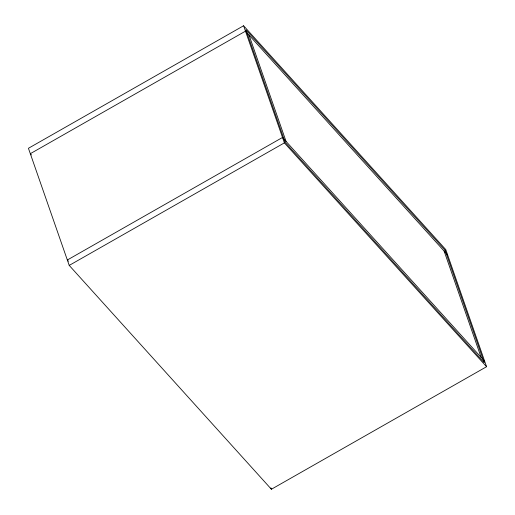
<?xml version="1.0" encoding="UTF-8"?>
<svg xmlns="http://www.w3.org/2000/svg" width="515" height="515" viewBox="0 0 515 515"><rect width="100%" height="100%" fill="white"/><g stroke="black" fill="none" stroke-linecap="round" stroke-linejoin="round"><path stroke-width="0.77" d="M243.601 25.75L28.434 148.288L69.222 265.412L271.399 489.25L486.566 366.712L445.778 249.588L243.601 25.75L284.389 142.874L486.566 366.712M69.222 265.412L284.389 142.874M447.664 254.996L245.488 31.158L30.314 153.695L31.396 154.893M484.686 361.305L282.503 137.466L67.336 260.004L68.418 261.202M444.123 251.075L481.145 357.384M249.022 35.078L286.044 141.387M270.929 487.898L271.399 489.25M445.069 250.226L245.925 29.748L285.098 142.237L484.242 362.715L445.069 250.226"/></g></svg>
